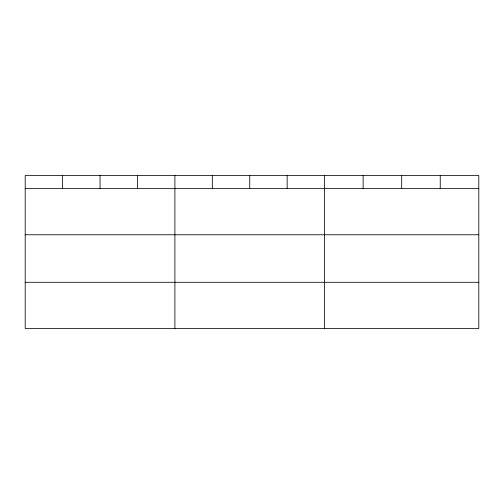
<?xml version="1.0" encoding="UTF-8"?>
<svg xmlns="http://www.w3.org/2000/svg" width="504" height="504" viewBox="0 0 504 504"><rect width="100%" height="100%" fill="white"/><g stroke="black" fill="none" stroke-linecap="round" stroke-linejoin="round"><path stroke-width="0.76" d="M478.8 234.769L478.8 175.575L25.2 175.575L25.2 328.425L478.8 328.425L478.8 234.769L25.2 234.769M25.2 188.641L478.8 188.641M25.2 282.297L478.8 282.297M440.244 175.575L440.244 188.641M401.688 175.575L401.688 188.641M363.132 175.575L363.132 188.641M324.576 175.575L324.576 328.425M287.154 175.575L287.154 188.641M249.732 175.575L249.732 188.641M212.31 175.575L212.31 188.641M174.888 175.575L174.888 328.425M137.466 175.575L137.466 188.641M100.044 175.575L100.044 188.641M62.622 175.575L62.622 188.641"/></g></svg>
